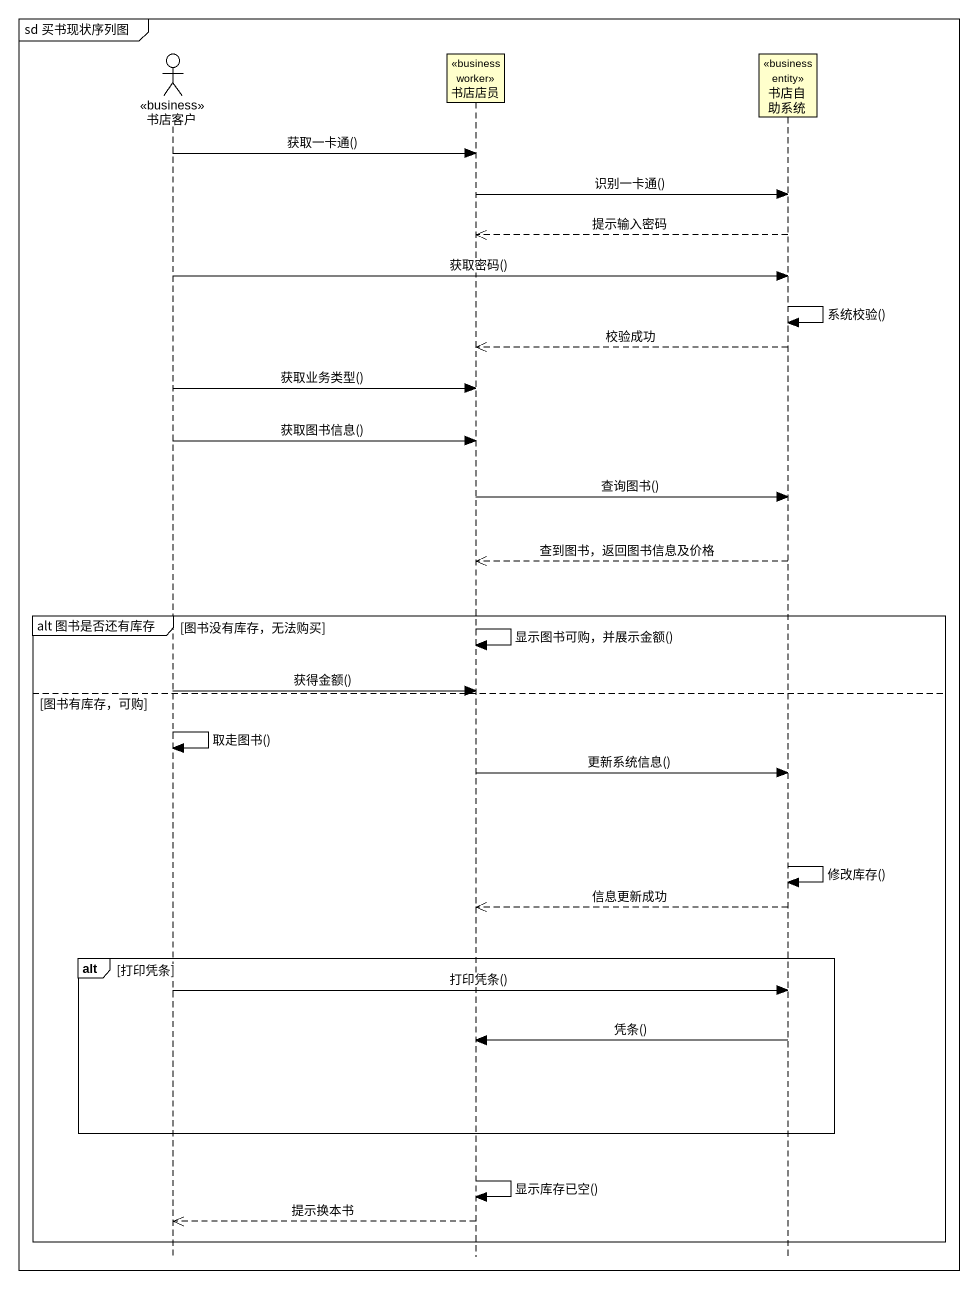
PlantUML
@startuml
mainframe sd 买书现状序列图
hide footbox
actor 书店客户 <<business>> #FFFFFF
participant 书店店员 <<business worker>>
participant 书店自助系统 <<business entity>>

书店客户 -> 书店店员 : 获取一卡通()
书店店员 -> 书店自助系统 : 识别一卡通()
书店自助系统 -->> 书店店员 : 提示输入密码
书店客户 -> 书店自助系统 : 获取密码()
书店自助系统 -> 书店自助系统 : 系统校验()
书店自助系统 -->> 书店店员 : 校验成功
书店客户 -> 书店店员 : 获取业务类型()
书店客户 -> 书店店员 : 获取图书信息()
书店店员 -> 书店自助系统 : 查询图书()
书店自助系统 -->> 书店店员 : 查到图书，返回图书信息及价格
group alt 图书是否还有库存 [图书没有库存，无法购买]
  书店店员 -> 书店店员 : 显示图书可购，并展示金额()
  书店客户 -> 书店店员 : 获得金额()
else 图书有库存，可购
  书店客户 -> 书店客户 : 取走图书()
  书店店员 -> 书店自助系统 : 更新系统信息()
  书店自助系统 -> 书店自助系统 : 修改库存()
  书店自助系统 -->> 书店店员 : 信息更新成功
  alt 打印凭条
    书店客户 -> 书店自助系统 : 打印凭条()
    书店自助系统 -> 书店店员 : 凭条()
  end
  书店店员 -> 书店店员 : 显示库存已空()
  书店店员 -->> 书店客户 : 提示换本书
end
@enduml
